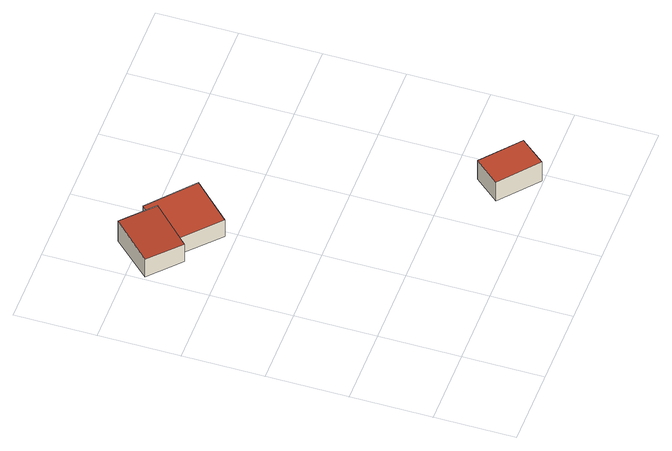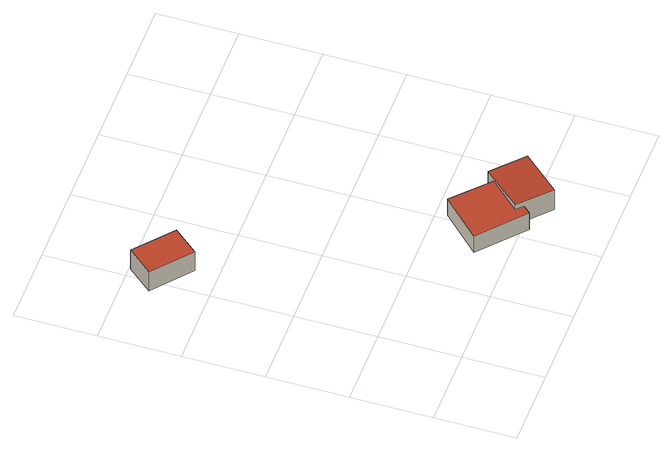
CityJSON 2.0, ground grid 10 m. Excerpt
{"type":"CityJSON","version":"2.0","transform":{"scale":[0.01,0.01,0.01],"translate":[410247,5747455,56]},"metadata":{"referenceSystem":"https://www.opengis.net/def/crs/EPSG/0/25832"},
"CityObjects":{
"building1":{"type":"Building","attributes":{"Gemeindeschluessel":"05515000","Geometrietyp2DReferenz":"3000","function":"31001_2700","roofType":"2100","measuredHeight":3.23},"geometry":[{"type":"Solid","lod":"2","boundaries":[[[[0,1,2,3]],[[4,5,1,0]],[[6,7,5,4]],[[3,2,7,6]],[[4,0,3,6]],[[1,5,7,2]]]],"semantics":{"surfaces":[{"type":"WallSurface"},{"type":"RoofSurface"},{"type":"GroundSurface"}],"values":[[0,0,0,0,1,2]]}}]},
"building2":{"type":"Building","attributes":{"Gemeindeschluessel":"05515000","Geometrietyp2DReferenz":"3000","function":"51009_1610","roofType":"1000","measuredHeight":2.63},"geometry":[{"type":"Solid","lod":"2","boundaries":[[[[8,9,10,11]],[[12,13,9,8]],[[14,15,13,12]],[[16,17,15,14]],[[18,19,17,16]],[[11,10,19,18]],[[16,14,12,8,11,18]],[[9,13,15,17,19,10]]]],"semantics":{"surfaces":[{"type":"WallSurface"},{"type":"RoofSurface"},{"type":"GroundSurface"}],"values":[[0,0,0,0,0,0,1,2]]}}]},
"building3":{"type":"Building","attributes":{"Gemeindeschluessel":"05515000","Geometrietyp2DReferenz":"3000","function":"31001_2460","roofType":"1000","measuredHeight":3.03},"geometry":[{"type":"Solid","lod":"2","boundaries":[[[[20,21,22,23]],[[24,25,21,20]],[[26,27,25,24]],[[23,22,27,26]],[[24,20,23,26]],[[21,25,27,22]]]],"semantics":{"surfaces":[{"type":"WallSurface"},{"type":"RoofSurface"},{"type":"GroundSurface"}],"values":[[0,0,0,0,1,2]]}}]}
},
"vertices":[
[480,4258,399],[480,4258,76],[41,3789,76],[41,3789,358],[850,3908,399],[850,3908,76],[411,3442,358],[411,3442,76],
[940,3139,330],[940,3139,67],[1401,3609,67],[1401,3609,330],[505,3542,330],[505,3542,67],[850,3908,330],[850,3908,67],[766,3987,330],[766,3987,67],[856,4083,330],[856,4083,67],
[2690,718,385],[2690,718,82],[2431,409,82],[2431,409,385],[3155,328,385],[3155,328,82],[2896,19,385],[2896,19,82]
]}
